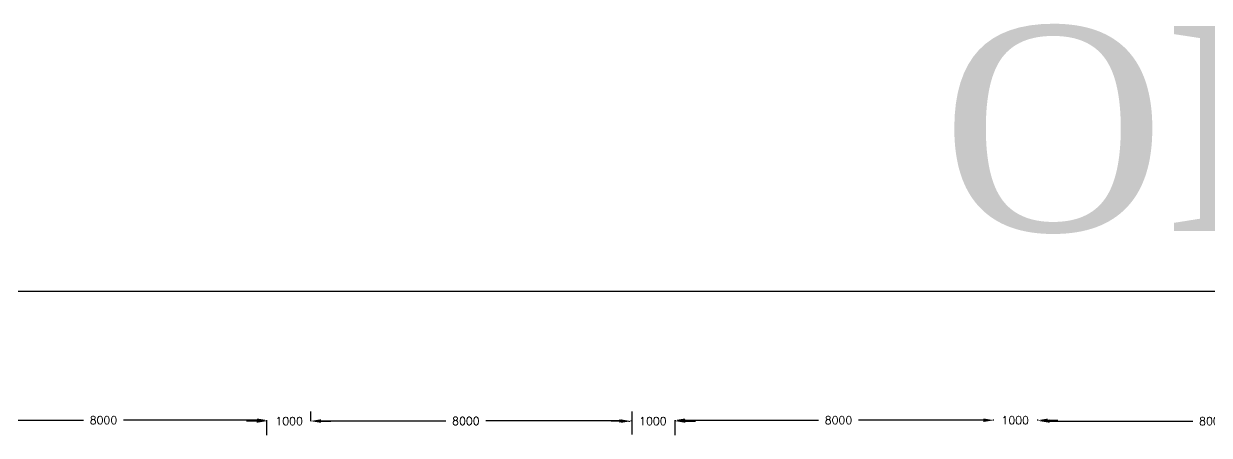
# Model space of a CAD drawing. Header units: millimetres. Extents: x -1426 to 1182, y 1277 to 1939.
# Drawn here: x -1161.9 to -865.6, y 1835.8 to 1938.6 of the extents above; entities that cross this region are included whole.
import ezdxf

# ---------------------------------------------------------------- set-up
doc = ezdxf.new("R2010")
doc.units = ezdxf.units.MM
doc.styles.add('ROMANS', font='romans')
doc.styles.get("Standard").update_dxf_attribs({"font": 'times.ttf'})
doc.dimstyles.get("Standard").update_dxf_attribs({"dimtxt": 2, "dimasz": 2.5, "dimexe": 0.18, "dimexo": 0.18, "dimgap": 1.5, "dimtad": 0, "dimtih": 1, "dimtoh": 1, "dimdec": 0, "dimlfac": 100, "dimzin": 0, "dimdsep": 46, "dimtxsty": 'ROMANS', "dimcen": 0.09, "dimadec": 0, "dimazin": 0, "dimtfac": 1, "dimtdec": 0, "dimtofl": 0, "dimtmove": 1, "dimatfit": 1, "dimfxl": 1, "dimtolj": 1, "dimtzin": 0, "dimarcsym": 0})

# ---------------------------------------------------------------- blocks, each defined once
blk = doc.blocks.new('*D72')
at = {"color": 0, "lineweight": -2, "transparency": 16777216}
for p, q in [((-1103.72, 1839.34), (-1106.22, 1839.34)), ((-1101.22, 1839.31), (-1101.22, 1839.52)), ((-1090.16, 1839.31), (-1090.16, 1839.52)), ((-1087.66, 1839.34), (-1085.16, 1839.34))]:
    blk.add_line(p, q, dxfattribs=at)
at = {"color": 0, "transparency": 16777216}
for points in [[(-1103.72, 1839.76), (-1103.72, 1838.92), (-1101.22, 1839.34)], [(-1087.66, 1839.76), (-1087.66, 1838.92), (-1090.16, 1839.34)]]:
    blk.add_solid(points, dxfattribs=at)
at = {"layer": 'Defpoints', "color": 0, "transparency": 16777216}
for p in [(-1101.22, 1839.13), (-1090.16, 1839.34), (-1090.16, 1839.13)]:
    blk.add_point(p, dxfattribs=at)
at = {"color": 0, "transparency": 16777216, "insert": (-1095.58, 1839.34), "char_height": 2, "attachment_point": 5, "style": 'ROMANS'}
blk.add_mtext('\\A1;1000', dxfattribs=at)
blk = doc.blocks.new('*D85')
at = {"color": 0, "lineweight": -2, "transparency": 16777216}
for p, q in [((-1090.17, 1839.49), (-1090.17, 1839.55)), ((-1087.67, 1839.37), (-1056.45, 1839.37)), ((-1013.09, 1839.37), (-1046.4, 1839.37)), ((-1010.59, 1839.24), (-1010.59, 1839.19))]:
    blk.add_line(p, q, dxfattribs=at)
at = {"color": 0, "transparency": 16777216}
for points in [[(-1087.67, 1839.79), (-1087.67, 1838.96), (-1090.17, 1839.37)], [(-1013.09, 1839.79), (-1013.09, 1838.96), (-1010.59, 1839.37)]]:
    blk.add_solid(points, dxfattribs=at)
at = {"layer": 'Defpoints', "color": 0, "transparency": 16777216}
for p in [(-1090.17, 1839.37), (-1090.17, 1839.31), (-1010.59, 1839.42)]:
    blk.add_point(p, dxfattribs=at)
at = {"color": 0, "transparency": 16777216, "insert": (-1051.42, 1839.37), "char_height": 2, "attachment_point": 5, "style": 'ROMANS'}
blk.add_mtext('\\A1;8000', dxfattribs=at)
blk = doc.blocks.new('*D91')
at = {"color": 0, "lineweight": -2, "transparency": 16777216}
for p, q in [((-1180.73, 1839.7), (-1180.73, 1839.76)), ((-1178.23, 1839.58), (-1147, 1839.58)), ((-1103.64, 1839.58), (-1136.95, 1839.58)), ((-1101.14, 1839.45), (-1101.14, 1839.4))]:
    blk.add_line(p, q, dxfattribs=at)
at = {"color": 0, "transparency": 16777216}
for points in [[(-1178.23, 1840), (-1178.23, 1839.17), (-1180.73, 1839.58)], [(-1103.64, 1840), (-1103.64, 1839.17), (-1101.14, 1839.58)]]:
    blk.add_solid(points, dxfattribs=at)
at = {"layer": 'Defpoints', "color": 0, "transparency": 16777216}
for p in [(-1180.73, 1839.58), (-1180.73, 1839.52), (-1101.14, 1839.63)]:
    blk.add_point(p, dxfattribs=at)
at = {"color": 0, "transparency": 16777216, "insert": (-1141.98, 1839.58), "char_height": 2, "attachment_point": 5, "style": 'ROMANS'}
blk.add_mtext('\\A1;8000', dxfattribs=at)
blk = doc.blocks.new('*D98')
at = {"color": 0, "lineweight": -2, "transparency": 16777216}
for p, q in [((-1012.62, 1839.34), (-1015.12, 1839.34)), ((-1010.12, 1839.31), (-1010.12, 1839.52)), ((-999.05, 1839.31), (-999.05, 1839.52)), ((-996.55, 1839.34), (-994.05, 1839.34))]:
    blk.add_line(p, q, dxfattribs=at)
at = {"color": 0, "transparency": 16777216}
for points in [[(-1012.62, 1839.76), (-1012.62, 1838.92), (-1010.12, 1839.34)], [(-996.55, 1839.76), (-996.55, 1838.92), (-999.05, 1839.34)]]:
    blk.add_solid(points, dxfattribs=at)
at = {"layer": 'Defpoints', "color": 0, "transparency": 16777216}
for p in [(-1010.12, 1839.34), (-1010.12, 1839.13), (-999.05, 1839.13)]:
    blk.add_point(p, dxfattribs=at)
at = {"color": 0, "transparency": 16777216, "insert": (-1004.69, 1839.34), "char_height": 2, "attachment_point": 5, "style": 'ROMANS'}
blk.add_mtext('\\A1;1000', dxfattribs=at)
blk = doc.blocks.new('*D99')
at = {"color": 0, "lineweight": -2, "transparency": 16777216}
for p, q in [((-908.05, 1839.49), (-908.05, 1839.52)), ((-905.55, 1839.34), (-869.78, 1839.34)), ((-830.84, 1839.34), (-859.73, 1839.34)), ((-828.34, 1839.49), (-828.34, 1839.52))]:
    blk.add_line(p, q, dxfattribs=at)
at = {"color": 0, "transparency": 16777216}
for points in [[(-905.55, 1839.76), (-905.55, 1838.93), (-908.05, 1839.34)], [(-830.84, 1839.76), (-830.84, 1838.93), (-828.34, 1839.34)]]:
    blk.add_solid(points, dxfattribs=at)
at = {"layer": 'Defpoints', "color": 0, "transparency": 16777216}
for p in [(-908.05, 1839.31), (-828.34, 1839.34), (-828.34, 1839.31)]:
    blk.add_point(p, dxfattribs=at)
at = {"color": 0, "transparency": 16777216, "insert": (-864.75, 1839.34), "char_height": 2, "attachment_point": 5, "style": 'ROMANS'}
blk.add_mtext('\\A1;8000', dxfattribs=at)
blk = doc.blocks.new('*D94')
at = {"color": 0, "lineweight": -2, "transparency": 16777216}
for p, q in [((-922.07, 1839.55), (-924.57, 1839.55)), ((-919.57, 1839.52), (-919.57, 1839.73)), ((-908.5, 1839.52), (-908.5, 1839.73)), ((-906, 1839.55), (-903.5, 1839.55))]:
    blk.add_line(p, q, dxfattribs=at)
at = {"color": 0, "transparency": 16777216}
for points in [[(-922.07, 1839.97), (-922.07, 1839.13), (-919.57, 1839.55)], [(-906, 1839.97), (-906, 1839.13), (-908.5, 1839.55)]]:
    blk.add_solid(points, dxfattribs=at)
at = {"layer": 'Defpoints', "color": 0, "transparency": 16777216}
for p in [(-919.57, 1839.55), (-919.57, 1839.34), (-908.5, 1839.34)]:
    blk.add_point(p, dxfattribs=at)
at = {"color": 0, "transparency": 16777216, "insert": (-914.14, 1839.55), "char_height": 2, "attachment_point": 5, "style": 'ROMANS'}
blk.add_mtext('\\A1;1000', dxfattribs=at)
blk = doc.blocks.new('*D95')
at = {"color": 0, "lineweight": -2, "transparency": 16777216}
for p, q in [((-999.13, 1839.45), (-999.13, 1839.4)), ((-996.63, 1839.58), (-963.32, 1839.58)), ((-922.05, 1839.58), (-953.28, 1839.58)), ((-919.55, 1839.7), (-919.55, 1839.76))]:
    blk.add_line(p, q, dxfattribs=at)
at = {"color": 0, "transparency": 16777216}
for points in [[(-996.63, 1840), (-996.63, 1839.17), (-999.13, 1839.58)], [(-922.05, 1840), (-922.05, 1839.17), (-919.55, 1839.58)]]:
    blk.add_solid(points, dxfattribs=at)
at = {"layer": 'Defpoints', "color": 0, "transparency": 16777216}
for p in [(-999.13, 1839.63), (-919.55, 1839.58), (-919.55, 1839.52)]:
    blk.add_point(p, dxfattribs=at)
at = {"color": 0, "transparency": 16777216, "insert": (-958.3, 1839.58), "char_height": 2, "attachment_point": 5, "style": 'ROMANS'}
blk.add_mtext('\\A1;8000', dxfattribs=at)

msp = doc.modelspace()

# ---------------------------------------------------------------- linework, layer by layer
for p, q in [((-289.73557, 1871.72662), (-1425.53329, 1871.72662)), ((-1090.17476, 1839.55483), (-1090.17476, 1841.72024)), ((-1009.95104, 1841.72024), (-1009.95104, 1835.9798)), ((-1101.14277, 1835.80366), (-1101.14277, 1839.58492)), ((-999.13459, 1835.80366), (-999.13459, 1839.58492))]:
    msp.add_line(p, q)

# ---------------------------------------------------------------- texts
at = {"color": 1, "insert": (-876.69985, 1938.02568), "char_height": 51.185631, "width": 2193.6699039, "attachment_point": 2}
msp.add_mtext('OK', dxfattribs=at)

# ---------------------------------------------------------------- dimensions: what is measured, and where the dimension line sits
for base, p1, p2, text, picture, middle in [((-1180.72966, 1839.58492), (-1101.14277, 1839.62528), (-1180.72966, 1839.51841), '8000', '*D91', (-1141.97769, 1839.58492)), ((-1090.15708, 1839.33913), (-1101.22383, 1839.12836), (-1090.15708, 1839.12836), '1000', '*D72', (-1095.58417, 1839.33913)), ((-1090.17476, 1839.37483), (-1010.58787, 1839.4152), (-1090.17476, 1839.30833), '8000', '*D85', (-1051.42279, 1839.37483))]:
    dim = msp.add_linear_dim(base=base, p1=p1, p2=p2, text=text, dimstyle='Standard')
    dim.commit()
    dim.dimension.update_dxf_attribs({"geometry": picture, "text_midpoint": middle, "dimtype": 160})
for base, p1, p2, text, picture, middle in [((-1010.12028, 1839.33913), (-999.05352, 1839.12836), (-1010.12028, 1839.12836), '1000', '*D98', (-1004.69319, 1839.33913)), ((-919.5477, 1839.58492), (-999.13459, 1839.62528), (-919.5477, 1839.51841), '8000', '*D95', (-958.29967, 1839.58492)), ((-919.56538, 1839.54922), (-908.49862, 1839.33844), (-919.56538, 1839.33844), '1000', '*D94', (-914.13829, 1839.54922)), ((-828.33681, 1839.34419), (-908.04744, 1839.30836), (-828.33681, 1839.30836), '8000', '*D99', (-864.752, 1839.34419))]:
    dim = msp.add_linear_dim(base=base, p1=p1, p2=p2, angle=180, text=text, dimstyle='Standard')
    dim.commit()
    dim.dimension.update_dxf_attribs({"geometry": picture, "text_midpoint": middle, "dimtype": 160})

doc.saveas('drawing.dxf')
